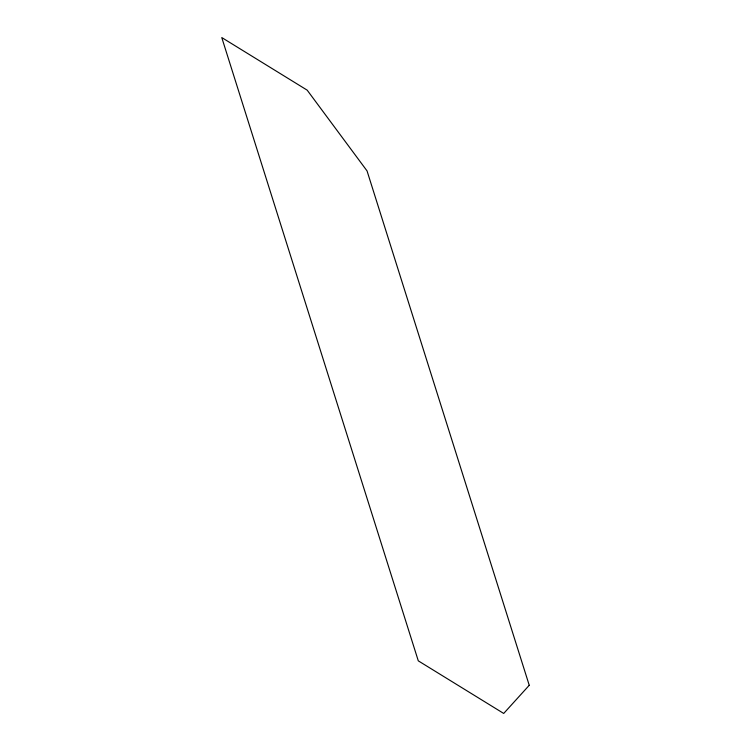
<?xml version="1.0" encoding="UTF-8"?>
<svg xmlns="http://www.w3.org/2000/svg" width="751" height="751" viewBox="0 0 751 751"><rect width="100%" height="100%" fill="white"/><g stroke="black" fill="none" stroke-linecap="round" stroke-linejoin="round"><path stroke-width="1.13" d="M529.239 685.288L503.705 713.45L418.288 660.842L221.761 37.55L307.178 90.158L367.051 170.918L529.239 685.288"/></g></svg>
